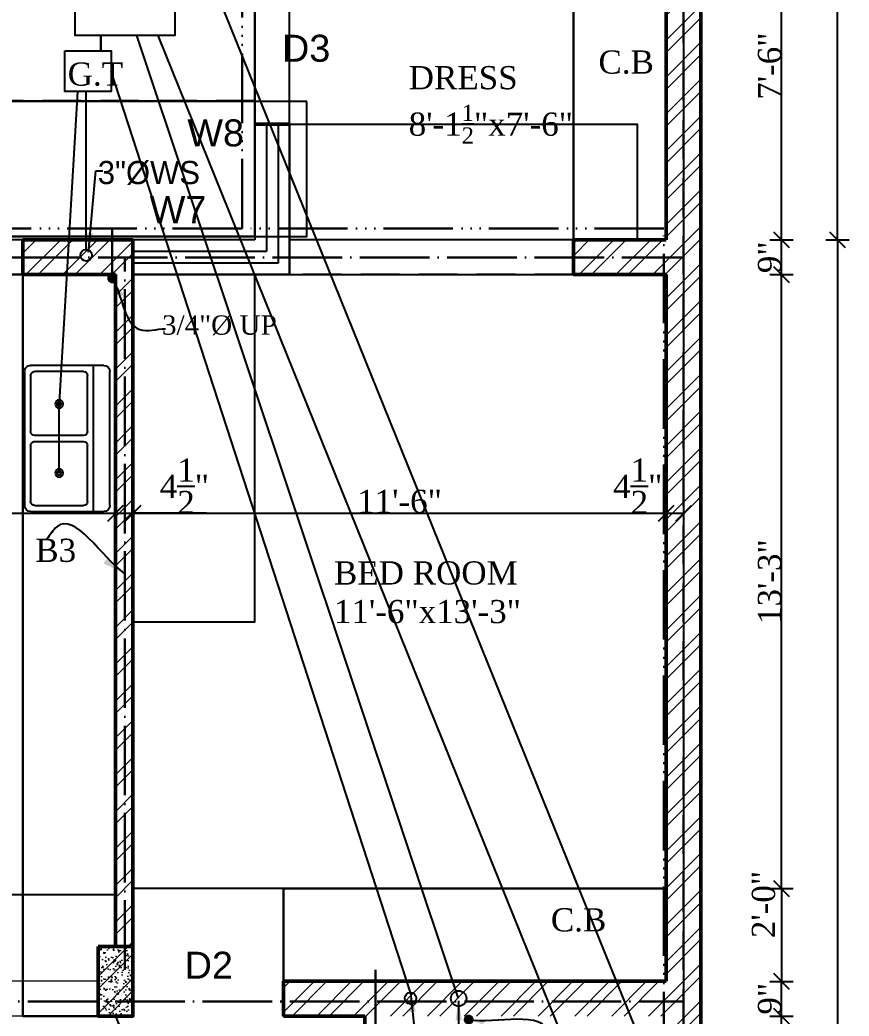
# Model space of a CAD drawing. Header units: feet. Extents: x 37458 to 42412, y -3338 to -325.
# Drawn here: x 37883.1 to 38097.7, y -787.1 to -529.1 of the extents above; entities that cross this region are included whole.
import ezdxf

# ---------------------------------------------------------------- set-up
doc = ezdxf.new("R2010")
doc.units = ezdxf.units.FT
doc.header["$MEASUREMENT"] = 0
doc.header["$PDMODE"] = 35
doc.header["$PDSIZE"] = 8
for name, pattern in [('ACAD_ISO04W100', [30, 24, -3, 0, -3]), ('ACAD_ISO06W100', [36, 24, -3, 0, -3, 0, -3, 0, -3]), ('DASHED2', [0.375, 0.25, -0.125])]:
    doc.linetypes.add(name, pattern=pattern)
doc.layers.get('Defpoints').update_dxf_attribs({"color": 52})
for name, color, linetype, lineweight in [('BEAM', 6, 'ACAD_ISO04W100', 30), ('col', 13, 'Continuous', 50), ('col tex', 13, 'Continuous', 25), ('COL.', 44, 'Continuous', 50), ('dimensiom', 35, 'Continuous', 25), ('fresh water', 171, 'ACAD_ISO06W100', 30), ('HAT', 8, 'Continuous', 13), ('HATCH', 254, 'Continuous', 13), ('joinery', 161, 'Continuous', 25), ('PROJECTION', 21, 'DASHED2', 25), ('section', 31, 'Continuous', 30), ('Sewer', 30, 'Continuous', 25), ('TEXT', 7, 'Continuous', 30), ('wall', 1, 'Continuous', 50), ('WIN', 141, 'Continuous', 25)]:
    doc.layers.add(name, color=color, linetype=linetype, lineweight=lineweight)
for name, color, linetype, plot in [('BLK_1_FLR_0_BLT_UP_AREA', 25, 'Continuous', False), ('BLK_1_FLR_0_KITCHEN', 1, 'Continuous', False), ('BLK_1_FLR_0_REGULAR_ROOM_2', 1, 'Continuous', False)]:
    doc.layers.add(name, color=color, linetype=linetype, plot=plot)
for name, color, linetype in [('BLK_1_FLR_0_CARPET_AREA', 25, 'Continuous'), ('BLK_1_FLR_0_CHAJJA', 7, 'Continuous'), ('BLK_1_FLR_0_ROOM_2_LIGHT_VENTILATION_2', 7, 'Continuous'), ('WOOD', 32, 'Continuous')]:
    doc.layers.add(name, color=color, linetype=linetype)
doc.styles.add("4''", font='romai___.ttf', dxfattribs={"height": 7})
doc.styles.get("Standard").update_dxf_attribs({"font": 'times.ttf', "height": 6})
doc.dimstyles.new('arrow', dxfattribs={"dimtxt": 6, "dimasz": 4, "dimexe": 3, "dimexo": 6, "dimgap": 0, "dimtad": 1, "dimzin": 3, "dimdsep": 46, "dimlunit": 4, "dimtxsty": 'Standard', "dimblk": 'OBLIQUE', "dimcen": 12, "dimclrd": 7, "dimclre": 256, "dimclrt": 7, "dimadec": 0, "dimazin": 0, "dimtfac": 1, "dimtofl": 0, "dimtmove": 0, "dimatfit": 3, "dimfxl": 3, "dimfxlon": 1, "dimtolj": 1, "dimtzin": 0, "dimlwd": -1, "dimlwe": -1, "dimarcsym": 0})
doc.dimstyles.new('DIM PLAN', dxfattribs={"dimtxt": 6, "dimasz": 2, "dimexe": 3, "dimexo": 15, "dimgap": 0, "dimtad": 0, "dimzin": 3, "dimdsep": 46, "dimlunit": 4, "dimtxsty": 'Standard', "dimcen": 12, "dimclrd": 256, "dimclre": 256, "dimclrt": 256, "dimadec": 0, "dimazin": 0, "dimtfac": 1, "dimtofl": 0, "dimtmove": 0, "dimatfit": 3, "dimfxl": 3, "dimfxlon": 1, "dimtolj": 1, "dimtzin": 0, "dimlwd": -1, "dimlwe": -1, "dimarcsym": 0})

# ---------------------------------------------------------------- blocks, each defined once
blk = doc.blocks.new('_Oblique')
at = {"layer": 'dimensiom', "color": 0, "lineweight": -2}
blk.add_line((-0.5, -0.5), (0.5, 0.5), dxfattribs=at)
blk = doc.blocks.new('*D33')
at = {"layer": 'Defpoints', "color": 0, "ltscale": 0.75, "transparency": 16777216}
for p in [(38050.32, -586.09), (38050.32, -1192.09), (38094.69, -1192.09)]:
    blk.add_point(p, dxfattribs=at)
at = {"layer": 'dimensiom', "ltscale": 0.75, "transparency": 16777216}
for p, q in [((38091.69, -586.09), (38097.69, -586.09)), ((38091.69, -1192.09), (38097.69, -1192.09))]:
    blk.add_line(p, q, dxfattribs=at)
at = {"layer": 'dimensiom', "color": 7, "ltscale": 0.75, "transparency": 16777216}
blk.add_line((38094.69, -586.09), (38094.69, -1192.09), dxfattribs=at)
at = {"layer": 'dimensiom', "color": 7, "ltscale": 0.75, "transparency": 16777216, "xscale": 4, "yscale": 4, "zscale": 4}
for p, rotation in [((38094.69, -586.09), 90), ((38094.69, -1192.09), 270)]:
    blk.add_blockref('_Oblique', p, dxfattribs=dict(at, rotation=rotation))
at = {"layer": 'dimensiom', "color": 7, "ltscale": 0.75, "transparency": 16777216, "insert": (38091.64, -889.09), "char_height": 6, "attachment_point": 5, "rotation": 90}
blk.add_mtext('\\A1;50\'-6"', dxfattribs=at)
blk = doc.blocks.new('*D45')
at = {"layer": 'Defpoints', "color": 0, "ltscale": 0.75, "transparency": 16777216}
for p in [(38050.32, -391.09), (38094.69, -391.09), (38050.32, -586.09)]:
    blk.add_point(p, dxfattribs=at)
at = {"layer": 'dimensiom', "ltscale": 0.75, "transparency": 16777216}
for p, q in [((38091.69, -391.09), (38097.69, -391.09)), ((38091.69, -586.09), (38097.69, -586.09))]:
    blk.add_line(p, q, dxfattribs=at)
at = {"layer": 'dimensiom', "color": 7, "ltscale": 0.75, "transparency": 16777216}
blk.add_line((38094.69, -586.09), (38094.69, -391.09), dxfattribs=at)
at = {"layer": 'dimensiom', "color": 7, "ltscale": 0.75, "transparency": 16777216, "xscale": 4, "yscale": 4, "zscale": 4}
for p, rotation in [((38094.69, -391.09), 90), ((38094.69, -586.09), 270)]:
    blk.add_blockref('_Oblique', p, dxfattribs=dict(at, rotation=rotation))
at = {"layer": 'dimensiom', "color": 7, "ltscale": 0.75, "transparency": 16777216, "insert": (38091.64, -488.59), "char_height": 6, "attachment_point": 5, "rotation": 90}
blk.add_mtext('\\A1;16\'-3"', dxfattribs=at)
blk = doc.blocks.new('*D63')
at = {"layer": 'Defpoints', "color": 0, "ltscale": 0.75, "transparency": 16777216}
for p in [(37799.82, -648.34), (37907.82, -654.44), (37907.82, -656.89)]:
    blk.add_point(p, dxfattribs=at)
at = {"layer": 'dimensiom', "ltscale": 0.75, "transparency": 16777216}
for p, q in [((37799.82, -654.34), (37799.82, -659.89)), ((37907.82, -656.89), (37907.82, -659.89))]:
    blk.add_line(p, q, dxfattribs=at)
at = {"layer": 'dimensiom', "color": 7, "ltscale": 0.75, "transparency": 16777216}
blk.add_line((37799.82, -656.89), (37907.82, -656.89), dxfattribs=at)
at = {"layer": 'dimensiom', "color": 7, "ltscale": 0.75, "transparency": 16777216, "xscale": 4, "yscale": 4, "zscale": 4, "rotation": 180}
blk.add_blockref('_Oblique', (37799.82, -656.89), dxfattribs=at)
at = {"layer": 'dimensiom', "color": 7, "ltscale": 0.75, "transparency": 16777216, "xscale": 4, "yscale": 4, "zscale": 4}
blk.add_blockref('_Oblique', (37907.82, -656.89), dxfattribs=at)
at = {"layer": 'dimensiom', "color": 7, "ltscale": 0.75, "transparency": 16777216, "insert": (37845.77, -653.83), "char_height": 6, "attachment_point": 5}
blk.add_mtext('\\A1;9\'-0"', dxfattribs=at)
blk = doc.blocks.new('*D64')
at = {"layer": 'Defpoints', "color": 0, "ltscale": 0.75, "transparency": 16777216}
for p in [(37912.32, -586.09), (37907.82, -654.44), (37912.32, -656.89)]:
    blk.add_point(p, dxfattribs=at)
at = {"layer": 'dimensiom', "ltscale": 0.75, "transparency": 16777216}
for p, q in [((37912.32, -653.89), (37912.32, -659.89)), ((37907.82, -656.89), (37907.82, -659.89))]:
    blk.add_line(p, q, dxfattribs=at)
at = {"layer": 'dimensiom', "color": 7, "ltscale": 0.75, "transparency": 16777216}
for p in [(37907.82, -656.89), (37931.38, -656.89)]:
    blk.add_line(p, (37912.32, -656.89), dxfattribs=at)
at = {"layer": 'dimensiom', "color": 7, "ltscale": 0.75, "transparency": 16777216, "xscale": 4, "yscale": 4, "zscale": 4, "rotation": 180}
blk.add_blockref('_Oblique', (37907.82, -656.89), dxfattribs=at)
at = {"layer": 'dimensiom', "color": 7, "ltscale": 0.75, "transparency": 16777216, "xscale": 4, "yscale": 4, "zscale": 4}
blk.add_blockref('_Oblique', (37912.32, -656.89), dxfattribs=at)
at = {"layer": 'dimensiom', "color": 7, "ltscale": 0.75, "transparency": 16777216, "insert": (37925.63, -649.9), "char_height": 6, "attachment_point": 5}
blk.add_mtext('\\A1;4{\\H1x;\\S1/2;}"', dxfattribs=at)
blk = doc.blocks.new('*D65')
at = {"layer": 'Defpoints', "color": 0, "ltscale": 0.75, "transparency": 16777216}
for p in [(37912.32, -586.09), (38050.32, -595.09), (38050.32, -656.89)]:
    blk.add_point(p, dxfattribs=at)
at = {"layer": 'dimensiom', "ltscale": 0.75, "transparency": 16777216}
for p, q in [((37912.32, -653.89), (37912.32, -659.89)), ((38050.32, -653.89), (38050.32, -659.89))]:
    blk.add_line(p, q, dxfattribs=at)
at = {"layer": 'dimensiom', "color": 7, "ltscale": 0.75, "transparency": 16777216}
blk.add_line((37912.32, -656.89), (38050.32, -656.89), dxfattribs=at)
at = {"layer": 'dimensiom', "color": 7, "ltscale": 0.75, "transparency": 16777216, "xscale": 4, "yscale": 4, "zscale": 4, "rotation": 180}
blk.add_blockref('_Oblique', (37912.32, -656.89), dxfattribs=at)
at = {"layer": 'dimensiom', "color": 7, "ltscale": 0.75, "transparency": 16777216, "xscale": 4, "yscale": 4, "zscale": 4}
blk.add_blockref('_Oblique', (38050.32, -656.89), dxfattribs=at)
at = {"layer": 'dimensiom', "color": 7, "ltscale": 0.75, "transparency": 16777216, "insert": (37981.32, -653.84), "char_height": 6, "attachment_point": 5}
blk.add_mtext('\\A1;11\'-6"', dxfattribs=at)
blk = doc.blocks.new('*D66')
at = {"layer": 'Defpoints', "color": 0, "ltscale": 0.75, "transparency": 16777216}
for p in [(38050.32, -595.09), (38054.87, -595.09), (38054.87, -656.89)]:
    blk.add_point(p, dxfattribs=at)
at = {"layer": 'dimensiom', "ltscale": 0.75, "transparency": 16777216}
for p, q in [((38050.32, -653.89), (38050.32, -659.89)), ((38054.87, -653.89), (38054.87, -659.89))]:
    blk.add_line(p, q, dxfattribs=at)
at = {"layer": 'dimensiom', "color": 7, "ltscale": 0.75, "transparency": 16777216}
blk.add_line((38050.32, -656.89), (38054.87, -656.89), dxfattribs=at)
at = {"layer": 'dimensiom', "color": 7, "ltscale": 0.75, "transparency": 16777216, "xscale": 4, "yscale": 4, "zscale": 4, "rotation": 180}
blk.add_blockref('_Oblique', (38050.32, -656.89), dxfattribs=at)
at = {"layer": 'dimensiom', "color": 7, "ltscale": 0.75, "transparency": 16777216, "xscale": 4, "yscale": 4, "zscale": 4}
blk.add_blockref('_Oblique', (38054.87, -656.89), dxfattribs=at)
at = {"layer": 'dimensiom', "color": 7, "ltscale": 0.75, "transparency": 16777216, "insert": (38042.99, -649.9), "char_height": 6, "attachment_point": 5}
blk.add_mtext('\\A1;4{\\H1x;\\S1/2;}"', dxfattribs=at)
blk = doc.blocks.new('*D94')
at = {"layer": 'Defpoints', "color": 0, "ltscale": 0.75, "transparency": 16777216}
for p in [(38050.32, -787.09), (38080.19, -787.09), (38050.32, -901.08)]:
    blk.add_point(p, dxfattribs=at)
at = {"layer": 'dimensiom', "ltscale": 0.75, "transparency": 16777216}
for p, q in [((38077.19, -787.09), (38083.19, -787.09)), ((38077.19, -901.08), (38083.19, -901.08))]:
    blk.add_line(p, q, dxfattribs=at)
at = {"layer": 'dimensiom', "color": 7, "ltscale": 0.75, "transparency": 16777216}
blk.add_line((38080.19, -901.08), (38080.19, -787.09), dxfattribs=at)
at = {"layer": 'dimensiom', "color": 7, "ltscale": 0.75, "transparency": 16777216, "xscale": 4, "yscale": 4, "zscale": 4}
for p, rotation in [((38080.19, -787.09), 90), ((38080.19, -901.08), 270)]:
    blk.add_blockref('_Oblique', p, dxfattribs=dict(at, rotation=rotation))
at = {"layer": 'dimensiom', "color": 7, "ltscale": 0.75, "transparency": 16777216, "insert": (38077.13, -844.08), "char_height": 6, "attachment_point": 5, "rotation": 90}
blk.add_mtext('\\A1;9\'-6"', dxfattribs=at)
blk = doc.blocks.new('*D95')
at = {"layer": 'Defpoints', "color": 0, "ltscale": 0.75, "transparency": 16777216}
for p in [(38050.32, -778.09), (38080.19, -778.09), (38050.32, -787.09)]:
    blk.add_point(p, dxfattribs=at)
at = {"layer": 'dimensiom', "ltscale": 0.75, "transparency": 16777216}
for p, q in [((38077.19, -778.09), (38083.19, -778.09)), ((38077.19, -787.09), (38083.19, -787.09))]:
    blk.add_line(p, q, dxfattribs=at)
at = {"layer": 'dimensiom', "color": 7, "ltscale": 0.75, "transparency": 16777216}
blk.add_line((38080.19, -787.09), (38080.19, -778.09), dxfattribs=at)
at = {"layer": 'dimensiom', "color": 7, "ltscale": 0.75, "transparency": 16777216, "xscale": 4, "yscale": 4, "zscale": 4}
for p, rotation in [((38080.19, -778.09), 90), ((38080.19, -787.09), 270)]:
    blk.add_blockref('_Oblique', p, dxfattribs=dict(at, rotation=rotation))
at = {"layer": 'dimensiom', "color": 7, "ltscale": 0.75, "transparency": 16777216, "insert": (38077.13, -782.59), "char_height": 6, "attachment_point": 5, "rotation": 90}
blk.add_mtext('\\A1;9"', dxfattribs=at)
blk = doc.blocks.new('*D96')
at = {"layer": 'Defpoints', "color": 0, "ltscale": 0.75, "transparency": 16777216}
for p in [(38050.32, -595.09), (38080.19, -595.09), (38050.32, -754.09)]:
    blk.add_point(p, dxfattribs=at)
at = {"layer": 'dimensiom', "ltscale": 0.75, "transparency": 16777216}
for p, q in [((38077.19, -595.09), (38083.19, -595.09)), ((38077.19, -754.09), (38083.19, -754.09))]:
    blk.add_line(p, q, dxfattribs=at)
at = {"layer": 'dimensiom', "color": 7, "ltscale": 0.75, "transparency": 16777216}
blk.add_line((38080.19, -754.09), (38080.19, -595.09), dxfattribs=at)
at = {"layer": 'dimensiom', "color": 7, "ltscale": 0.75, "transparency": 16777216, "xscale": 4, "yscale": 4, "zscale": 4}
for p, rotation in [((38080.19, -595.09), 90), ((38080.19, -754.09), 270)]:
    blk.add_blockref('_Oblique', p, dxfattribs=dict(at, rotation=rotation))
at = {"layer": 'dimensiom', "color": 7, "ltscale": 0.75, "transparency": 16777216, "insert": (38077.13, -674.59), "char_height": 6, "attachment_point": 5, "rotation": 90}
blk.add_mtext('\\A1;13\'-3"', dxfattribs=at)
blk = doc.blocks.new('*D97')
at = {"layer": 'Defpoints', "color": 0, "ltscale": 0.75, "transparency": 16777216}
for p in [(38050.32, -586.09), (38080.19, -586.09), (38050.32, -595.09)]:
    blk.add_point(p, dxfattribs=at)
at = {"layer": 'dimensiom', "ltscale": 0.75, "transparency": 16777216}
for p, q in [((38077.19, -586.09), (38083.19, -586.09)), ((38077.19, -595.09), (38083.19, -595.09))]:
    blk.add_line(p, q, dxfattribs=at)
at = {"layer": 'dimensiom', "color": 7, "ltscale": 0.75, "transparency": 16777216}
blk.add_line((38080.19, -595.09), (38080.19, -586.09), dxfattribs=at)
at = {"layer": 'dimensiom', "color": 7, "ltscale": 0.75, "transparency": 16777216, "xscale": 4, "yscale": 4, "zscale": 4}
for p, rotation in [((38080.19, -586.09), 90), ((38080.19, -595.09), 270)]:
    blk.add_blockref('_Oblique', p, dxfattribs=dict(at, rotation=rotation))
at = {"layer": 'dimensiom', "color": 7, "ltscale": 0.75, "transparency": 16777216, "insert": (38077.13, -590.59), "char_height": 6, "attachment_point": 5, "rotation": 90}
blk.add_mtext('\\A1;9"', dxfattribs=at)
blk = doc.blocks.new('*D98')
at = {"layer": 'Defpoints', "color": 0, "ltscale": 0.75, "transparency": 16777216}
for p in [(38050.32, -496.09), (38080.19, -496.09), (38050.32, -586.09)]:
    blk.add_point(p, dxfattribs=at)
at = {"layer": 'dimensiom', "ltscale": 0.75, "transparency": 16777216}
for p, q in [((38077.19, -496.09), (38083.19, -496.09)), ((38077.19, -586.09), (38083.19, -586.09))]:
    blk.add_line(p, q, dxfattribs=at)
at = {"layer": 'dimensiom', "color": 7, "ltscale": 0.75, "transparency": 16777216}
blk.add_line((38080.19, -586.09), (38080.19, -496.09), dxfattribs=at)
at = {"layer": 'dimensiom', "color": 7, "ltscale": 0.75, "transparency": 16777216, "xscale": 4, "yscale": 4, "zscale": 4}
for p, rotation in [((38080.19, -496.09), 90), ((38080.19, -586.09), 270)]:
    blk.add_blockref('_Oblique', p, dxfattribs=dict(at, rotation=rotation))
at = {"layer": 'dimensiom', "color": 7, "ltscale": 0.75, "transparency": 16777216, "insert": (38077.13, -541.09), "char_height": 6, "attachment_point": 5, "rotation": 90}
blk.add_mtext('\\A1;7\'-6"', dxfattribs=at)
blk = doc.blocks.new('*D120')
at = {"layer": 'Defpoints', "color": 0, "ltscale": 0.75, "transparency": 16777216}
for p in [(38050.32, -754.09), (38050.32, -778.09), (38080.19, -778.09)]:
    blk.add_point(p, dxfattribs=at)
at = {"layer": 'dimensiom', "ltscale": 0.75, "transparency": 16777216}
for p, q in [((38077.19, -754.09), (38083.19, -754.09)), ((38077.19, -778.09), (38083.19, -778.09))]:
    blk.add_line(p, q, dxfattribs=at)
at = {"layer": 'dimensiom', "color": 7, "ltscale": 0.75, "transparency": 16777216}
blk.add_line((38080.19, -754.09), (38080.19, -778.09), dxfattribs=at)
at = {"layer": 'dimensiom', "color": 7, "ltscale": 0.75, "transparency": 16777216, "xscale": 4, "yscale": 4, "zscale": 4}
for p, rotation in [((38080.19, -754.09), 90), ((38080.19, -778.09), 270)]:
    blk.add_blockref('_Oblique', p, dxfattribs=dict(at, rotation=rotation))
at = {"layer": 'dimensiom', "color": 7, "ltscale": 0.75, "transparency": 16777216, "insert": (38075.56, -758.19), "char_height": 6, "attachment_point": 5, "rotation": 90}
blk.add_mtext('\\A1;2\'-0"', dxfattribs=at)
blk = doc.blocks.new('Sink-double - 36 in top')
at = {"layer": 'Sewer'}
for p, q in [((-18, -4), (18, -4)), ((-0.75, -18.5), (-0.75, -6.5)), ((0.75, -6.5), (0.75, -18.5))]:
    blk.add_line(p, q, dxfattribs=at)
for points in [[(-16.5, 0), (16.5, 0)], [(-18, -19.5), (-18, -1.5)], [(18, -1.5), (18, -19.5)], [(-16.5, -18.5), (-16.5, -6.5)], [(-15.5, -5.5), (-1.75, -5.5)], [(1.75, -5.5), (15.5, -5.5)], [(16.5, -6.5), (16.5, -18.5)], [(-1.75, -19.5), (-15.5, -19.5)], [(15.5, -19.5), (1.75, -19.5)], [(16.5, -21), (-16.5, -21)]]:
    blk.add_lwpolyline(points, dxfattribs=at)
for centre, radius in [((-8.5, -12.5), 1), ((-8.5, -12.5), 0.5), ((8.5, -12.5), 1), ((8.5, -12.5), 0.5)]:
    blk.add_circle(centre, radius, dxfattribs=at)
for centre, radius, start, end in [((-16.5, -1.5), 1.5, 90, 180), ((16.5, -1.5), 1.5, 0, 90), ((-15.5, -6.5), 1, 90, 180), ((-1.75, -6.5), 1, 0, 90), ((1.75, -6.5), 1, 90, 180), ((15.5, -6.5), 1, 0, 90), ((-16.5, -19.5), 1.5, 180, 270), ((-15.5, -18.5), 1, 180, 270), ((-1.75, -18.5), 1, 270, 0), ((1.75, -18.5), 1, 180, 270), ((15.5, -18.5), 1, 270, 0), ((16.5, -19.5), 1.5, 270, 0)]:
    blk.add_arc(centre, radius, start, end, dxfattribs=at)
blk = doc.blocks.new('C1')
at = {"layer": 'HATCH', "ltscale": 0.75}
h = blk.add_hatch(dxfattribs=at)
h.set_pattern_fill('AR-CONC,_O', color=256, scale=0.5)
h.set_pattern_definition([(50, (0, 0), (3.5863009, -0.31376067), [0.375, -4.125]), (355, (0, 0), (-0.69375667, 3.76096067), [0.3, -3.3]), (100.4514, (0.299, -0.026), (2.8925469, 3.4471977), [0.31870095, -3.50571056]), (46.1842, (0, 1), (5.33620524, -0.8275951), [0.5625, -6.1875]), (96.6356, (0.4447, 0.931), (4.6733135, 4.87058935), [0.4780514, -5.258565]), (351.1842, (0, 1), (4.6733097, 4.870593), [0.45, -4.95]), (21, (0.5, 0.75), (2.98453526, -2.01309445), [0.375, -4.125]), (326, (0.5, 0.75), (1.21657666, 3.62575023), [0.3, -3.3]), (71.4514, (0.7487, 0.5822), (4.20111314, 1.6126525), [0.31870095, -3.50571056]), (37.5, (0, 0), (0.060799277, 1.66446927), [0, -3.26, 0, -3.35, 0, -3.3125]), (7.5, (0, 0), (1.31534769, 1.97205856), [0, -1.91, 0, -3.185, 0, -1.2625]), (327.5, (-1.115, 0), (2.66911218, -0.11277436), [0, -1.25, 0, -3.9, 0, -5.175]), (317.5, (-1.615, 0), (2.91593085, 0.50052491), [0, -1.625, 0, -2.59, 0, -3.675])])
h.paths.add_polyline_path([(33015.65, -785.19), (33033.65, -785.19), (33033.65, -776.19), (33015.65, -776.19)])
at = {"layer": 'COL.', "ltscale": 0.75}
blk.add_lwpolyline([(33015.65, -785.19), (33033.65, -785.19), (33033.65, -776.19), (33015.65, -776.19)], close=True, dxfattribs=at)

msp = doc.modelspace()

# ---------------------------------------------------------------- hatches: boundary and pattern name
at = {"layer": 'fresh water', "ltscale": 0.5}
h = msp.add_hatch(dxfattribs=at)
h.set_pattern_fill('ANSI31', color=256, style=0)
h.set_pattern_definition([(45, (-22893.05406, -10808.54865), (-0.08838834765, 0.08838834765), [])])
h.paths.add_polyline_path([(37907.9459, -596.0486, 1), (37905.9459, -596.0486, 1)])
h = msp.add_hatch(dxfattribs=at)
h.set_pattern_fill('ANSI31', color=256, style=0)
h.set_pattern_definition([(45, (-22800.77583, -11000.5059), (-0.08838834765, 0.08838834765), [])])
h.paths.add_polyline_path([(38000.2242, -788.0059, 1), (37998.2242, -788.0059, 1)])
at = {"layer": 'HATCH', "ltscale": 0.75}
h = msp.add_hatch(dxfattribs=at)
h.set_pattern_fill('ANSI32', color=256, scale=18, style=0)
h.paths.add_polyline_path([(38059.3153, -386.5861), (37943.8703, -386.5861), (37943.8703, -413.612), (37952.8703, -413.612), (37952.8703, -395.5861), (38050.3153, -395.5861), (38050.3153, -491.5861), (38026.3153, -491.5861), (38026.3153, -496.0861), (38050.3153, -496.0861), (38050.3153, -586.0861), (38026.3153, -586.0861), (38026.3153, -595.0861), (38050.3153, -595.0861), (38050.3153, -778.0861), (37951.3153, -778.0861), (37951.3153, -787.0861), (37972.3153, -787.0861), (37972.3153, -878.5802), (37972.3153, -881.5861), (37981.3153, -881.5861), (37981.3153, -869.5802), (37976.8153, -869.5802), (37976.8153, -787.0861), (38050.3153, -787.0861), (38050.3153, -901.0802), (38024.8153, -901.0802), (38024.8153, -905.5802), (38050.3153, -905.5802), (38050.3153, -991.0861), (38050.3153, -1000.0861), (38050.3153, -1183.0861), (38032.3153, -1183.0861), (38032.3153, -1192.0861), (38050.3153, -1192.0861), (38050.3153, -1210.0861), (38059.3153, -1210.0861)])
h = msp.add_hatch(dxfattribs=at)
h.set_pattern_fill('ANSI32', color=256, scale=18, style=0)
h.paths.add_polyline_path([(37744.2671, -586.0861), (37724.8153, -586.0861), (37724.8153, -719.5861), (37729.3153, -719.5861), (37729.3153, -595.0861), (37744.2671, -595.0861)], flags=17)
h.paths.add_polyline_path([(37912.3153, -586.0861), (37883.8153, -586.0861), (37883.8153, -595.0861), (37907.8153, -595.0861), (37907.8153, -769.0861), (37903.3153, -769.0861), (37903.3153, -787.0861), (37912.3153, -787.0861)])
h.paths.add_polyline_path([(37751.9219, -778.0861), (37747.4219, -778.0861), (37747.4219, -782.5861), (37746.2858, -782.5861), (37729.3153, -765.6155), (37729.3153, -755.5861), (37724.8153, -755.5861), (37724.8153, -767.4795), (37744.4219, -787.0861), (37751.9219, -787.0861)])
h.paths.add_polyline_path([(37754.9219, -755.5861), (37754.9219, -760.0861), (37819.3153, -760.0861), (37819.3153, -787.0861), (37823.8153, -787.0861), (37823.8153, -755.5861), (37799.8153, -755.5861), (37799.8153, -595.0861), (37807.3153, -595.0861), (37807.3153, -586.0861), (37780.2261, -586.0861), (37780.2261, -595.0861), (37795.3153, -595.0861), (37795.3153, -703.0861), (37759.3153, -703.0861), (37759.3153, -707.5861), (37795.3153, -707.5861), (37795.3153, -755.5861)])

# ---------------------------------------------------------------- linework, layer by layer
at = {"layer": 'BEAM', "ltscale": 0.75}
for p, q in [((37586.8703, -590.6769), (38054.8703, -590.6769)), ((37910.2306, -775.0861), (37910.2306, -590.6769)), ((37975.0921, -994.0861), (37975.0921, -775.0861)), ((37591.3153, -783.3103), (38054.8703, -783.3103))]:
    msp.add_line(p, q, dxfattribs=at)
at = {"layer": 'BLK_1_FLR_0_BLT_UP_AREA', "color": 25, "ltscale": 0.75}
msp.add_lwpolyline([(37943.8603, -391.0902), (38054.8703, -391.0902), (38054.8703, -1192.0902), (37586.8703, -1191.9565), (37586.8703, -585.0902), (37943.8603, -585.0902)], close=True, dxfattribs=at)
at = {"layer": 'BLK_1_FLR_0_CARPET_AREA', "color": 25, "ltscale": 0.75}
for points in [[(38026.3153, -496.0861), (38026.3153, -586.0861), (38026.3153, -586.0861), (38026.3153, -595.0861), (38050.3153, -595.0861), (38050.3153, -754.0861), (37951.3153, -754.0861), (37951.3153, -787.0861), (37972.3153, -787.0861), (37972.3153, -1000.0861)], [(37847.8153, -595.0861), (37883.8153, -595.0861), (37883.8153, -787.0861), (37912.3153, -787.0861), (37912.3153, -595.0861), (37952.8703, -595.0861), (37952.8703, -556.0861), (37952.8703, -520.0861)]]:
    msp.add_lwpolyline(points, dxfattribs=at)
at = {"layer": 'BLK_1_FLR_0_CHAJJA'}
msp.add_lwpolyline([(37957.3253, -550.2486), (37627.3166, -550.2486), (37627.3166, -585.2486), (37957.3253, -585.2486)], close=True, dxfattribs=at)
at = {"layer": 'BLK_1_FLR_0_KITCHEN', "color": 1, "ltscale": 0.75}
msp.add_lwpolyline([(37799.8153, -755.5861), (37907.8153, -755.5861), (37907.8153, -595.0861), (37799.8153, -595.0861)], close=True, dxfattribs=at)
at = {"layer": 'BLK_1_FLR_0_REGULAR_ROOM_2', "color": 1}
msp.add_lwpolyline([(38050.3153, -754.0861), (37912.3153, -754.0861), (37912.3153, -595.0861), (38050.3153, -595.0861)], close=True, dxfattribs=at)
at = {"layer": 'BLK_1_FLR_0_ROOM_2_LIGHT_VENTILATION_2', "color": 114, "true_color": 0x139b48}
for points in [[(37952.8703, -556.0861), (38042.8703, -556.0861), (38042.8703, -586.0861), (37952.8703, -586.0861)], [(37912.3153, -595.0861), (37943.8153, -595.0861), (37943.8153, -685.0861), (37912.3153, -685.0861)]]:
    msp.add_lwpolyline(points, close=True, dxfattribs=at)
at = {"layer": 'fresh water', "ltscale": 0.75}
for p, q in [((37940.5882, -583.1411), (37940.5882, -397.4708)), ((37940.5882, -583.1411), (37734.5494, -583.1411)), ((37906.9052, -595.9615), (37906.9052, -583.1411))]:
    msp.add_line(p, q, dxfattribs=at)
msp.add_lwpolyline([(38041.9663, -880.6896), (38049.7578, -880.6896), (38049.7578, -583.1411), (37940.5882, -583.1411)], dxfattribs=at)
at = {"layer": 'fresh water', "ltscale": 0.5}
for centre in [(37906.9459, -596.0486), (37999.2242, -788.0059)]:
    msp.add_circle(centre, 1, dxfattribs=at)
at = {"layer": 'HAT', "ltscale": 0.75}
for p, q in [((37903.3153, -778.0861), (37823.8153, -778.0861)), ((37903.3153, -787.0861), (37823.8153, -787.0861))]:
    msp.add_line(p, q, dxfattribs=at)
at = {"layer": 'PROJECTION', "ltscale": 40}
for p, q in [((38054.8703, -1210.0861), (38054.8703, -363.1474)), ((37627.3703, -550.0861), (37943.8703, -550.0861)), ((37943.8703, -550.0861), (37684.1353, -550.0861)), ((38026.3153, -586.0861), (37952.8703, -586.0861)), ((38026.3153, -595.0861), (37952.8703, -595.0861))]:
    msp.add_line(p, q, dxfattribs=at)
at = {"layer": 'section', "ltscale": 0.75}
msp.add_line((37903.9687, -537.1605), (37903.9687, -533.1529), dxfattribs=at)
at = {"layer": 'Sewer', "ltscale": 0.75}
for p, q in [((37933.3291, -520.6491), (38042.2929, -790.2467)), ((37996.6207, -782.5354), (37913.2896, -533.1529)), ((38040.8653, -835.4286), (37918.8379, -533.1529)), ((37984.1625, -780.9881), (37906.6741, -542.4105)), ((37893.1956, -629.6416), (37898.0461, -547.6605)), ((37900.2049, -588.5656), (37900.2049, -547.6605)), ((37893.1956, -646.4723), (37893.1956, -629.6416))]:
    msp.add_line(p, q, dxfattribs=at)
for points in [[(37923.1125, -511.1529), (37923.1125, -533.1529), (37897.3327, -533.1529), (37897.3327, -511.1529)], [(37894.6741, -537.1605), (37906.6741, -537.1605), (37906.6741, -547.6605), (37894.6741, -547.6605)]]:
    msp.add_lwpolyline(points, close=True, dxfattribs=at)
for centre, radius in [((37900.2049, -590.0656), 1.5), ((37984.1625, -782.4881), 1.5), ((37996.6207, -782.5354), 2)]:
    msp.add_circle(centre, radius, dxfattribs=at)
at = {"layer": 'wall', "ltscale": 0.75}
for p, q in [((38059.3153, -1210.0861), (38059.3153, -386.5861)), ((38050.3153, -586.0861), (38050.3153, -496.0861)), ((37952.8703, -556.0861), (37943.8703, -556.0861)), ((37883.8153, -595.0861), (37883.8153, -586.0861)), ((37912.3153, -586.0861), (37883.8153, -586.0861)), ((37912.3153, -787.0861), (37912.3153, -586.0861)), ((38050.3153, -586.0861), (38026.3153, -586.0861)), ((38026.3153, -595.0861), (38026.3153, -586.0861)), ((37907.8153, -595.0861), (37883.8153, -595.0861)), ((37907.8153, -769.0861), (37907.8153, -595.0861)), ((38050.3153, -595.0861), (38026.3153, -595.0861)), ((38050.3153, -778.0861), (38050.3153, -595.0861)), ((37903.3153, -769.0861), (37907.8153, -769.0861)), ((37903.3153, -787.0861), (37903.3153, -769.0861)), ((37951.3153, -778.0861), (38050.3153, -778.0861)), ((37951.3153, -787.0861), (37951.3153, -778.0861)), ((37903.3153, -787.0861), (37912.3153, -787.0861)), ((37951.3153, -787.0861), (37972.3153, -787.0861)), ((37972.3153, -878.5802), (37972.3153, -787.0861))]:
    msp.add_line(p, q, dxfattribs=at)
at = {"layer": 'WIN', "ltscale": 0.75}
for p, q in [((38026.3153, -586.0861), (38026.3153, -496.0861)), ((37943.8703, -520.0861), (37943.8703, -586.0861)), ((37946.8703, -556.0861), (37946.8703, -589.0861)), ((37949.8703, -556.0861), (37949.8703, -592.0861)), ((37952.8703, -556.0861), (37952.8703, -595.0861)), ((37883.8153, -586.0861), (37807.3153, -586.0861)), ((37912.3153, -586.0861), (37907.8153, -586.0861)), ((37943.8703, -586.0861), (37912.3153, -586.0861)), ((37946.8703, -589.0861), (37912.3153, -589.0861)), ((37949.8703, -592.0861), (37912.3153, -592.0861)), ((37883.8153, -787.0861), (37883.8153, -595.0861)), ((37952.8703, -595.0861), (37912.3153, -595.0861)), ((37903.3153, -787.0861), (37883.8153, -787.0861))]:
    msp.add_line(p, q, dxfattribs=at)
at = {"layer": 'WOOD', "ltscale": 0.75}
for p, q in [((37951.3153, -754.0861), (38050.3153, -754.0861)), ((37951.3153, -778.0861), (37951.3153, -754.0861))]:
    msp.add_line(p, q, dxfattribs=at)

# ---------------------------------------------------------------- block references
at = {"layer": 'col', "rotation": 270}
msp.add_blockref('C1', (38688.5018, 32246.5634), dxfattribs=at)
at = {"layer": 'Sewer', "ltscale": 0.75, "xscale": -1.051921408565249, "yscale": 1.051921408565249, "zscale": 1.051921408567704, "rotation": 270}
msp.add_blockref('Sink-double - 36 in top', (37906.3446, -637.531), dxfattribs=at)

# ---------------------------------------------------------------- texts
at = {"layer": 'BEAM', "ltscale": 0.75, "insert": (37887.0349, -663.4642), "char_height": 6, "width": 24.426941, "attachment_point": 1}
msp.add_mtext('{\\fromantic|b0|i0|c2|p2;B3}', dxfattribs=at)
at = {"layer": 'fresh water', "ltscale": 0.75, "insert": (37919.8143, -605.6362), "char_height": 5, "width": 34.965431, "attachment_point": 1, "style": "4''"}
msp.add_mtext('{\\fRomantic|b0|i0|c2|p2;3/4"%%C UP}', dxfattribs=at)
at = {"layer": 'joinery', "lineweight": 25, "char_height": 7, "attachment_point": 1, "style": "4''"}
for s, insert, width in [('\\A1;{\\fArial|b0|i0|c0|p34;D3}', (37950.9013, -532.9659), 10.036161), ('\\A1;{\\fArial|b0|i0|c0|p34;W8}', (37926.3949, -554.8894), 32.979306), ('\\A1;{\\fArial|b0|i0|c0|p34;W7}', (37916.6506, -574.7598), 32.979306), ('\\A1;{\\fArial|b0|i0|c0|p34;D2}', (37925.6989, -770.4123), 10.036161)]:
    msp.add_mtext(s, dxfattribs=dict(at, insert=insert, width=width))
at = {"layer": 'Sewer', "ltscale": 0.75, "char_height": 6, "attachment_point": 1, "style": "4''"}
for s, insert, width in [('{\\fRomantic|b0|i0|c2|p2;G.T}', (37895.4174, -540.1464), 7.544379), ('3"%%CWS', (37903.1998, -565.6499), 24.997945)]:
    msp.add_mtext(s, dxfattribs=dict(at, insert=insert, width=width))
at = {"layer": 'TEXT', "ltscale": 0.75, "char_height": 8, "width": 15.686417, "attachment_point": 1}
for insert in [(38032.8103, -537.0317), (38020.4926, -759.1604)]:
    msp.add_mtext('\\A1;{\\H0.75x;C.B}', dxfattribs=dict(at, insert=insert))
at = {"layer": 'TEXT', "ltscale": 0.75, "char_height": 8, "attachment_point": 1}
for s, insert in [('\\A1;{\\H0.75x;DRESS\\P8\'-1\\H0.7x;\\S1/2;\\H1.4286x;"x7\'-6"}', (37983.6939, -541.0786)), ('\\A1;{\\H0.75x;BED ROOM\\P11\'-6"x13\'-3"}', (37964.3366, -669.3285))]:
    msp.add_mtext(s, dxfattribs=dict(at, insert=insert))

# ---------------------------------------------------------------- dimensions: what is measured, and where the dimension line sits
at = {"layer": 'dimensiom', "ltscale": 0.75}
for base, p1, p2, picture, middle in [((38094.6898, -391.0861), (38050.3153, -586.0861), (38050.3153, -391.0861), '*D45', (38091.6378, -488.5861)), ((38080.1858, -496.0861), (38050.3153, -586.0861), (38050.3153, -496.0861), '*D98', (38077.1252, -541.0861)), ((38094.6898, -1192.0861), (38050.3153, -586.0861), (38050.3153, -1192.0861), '*D33', (38091.6378, -889.0861)), ((38080.1858, -586.0861), (38050.3153, -595.0861), (38050.3153, -586.0861), '*D97', (38077.1252, -590.5861)), ((38080.1858, -595.0861), (38050.3153, -754.0861), (38050.3153, -595.0861), '*D96', (38077.1339, -674.5861)), ((38080.1858, -778.0861), (38050.3153, -787.0861), (38050.3153, -778.0861), '*D95', (38077.1252, -782.5861)), ((38080.1858, -787.0861), (38050.3153, -901.0802), (38050.3153, -787.0861), '*D94', (38077.1252, -844.0831))]:
    dim = msp.add_linear_dim(base=base, p1=p1, p2=p2, angle=90, dimstyle='arrow', override={"dimtmove": 1}, dxfattribs=at)
    dim.commit()
    dim.dimension.update_dxf_attribs({"geometry": picture, "text_midpoint": middle})
for base, p1, p2, picture, middle in [((37912.3153, -656.8902), (37907.8153, -654.4411), (37912.3153, -586.0861), '*D64', (37925.631, -656.8902)), ((38054.87027, -656.89015), (38050.31528, -595.08605), (38054.87027, -595.08605), '*D66', (38042.98648, -656.89015)), ((37907.8153, -656.8902), (37799.8153, -648.3361), (37907.8153, -654.4411), '*D63', (37845.7735, -656.8902))]:
    dim = msp.add_linear_dim(base=base, p1=p1, p2=p2, dimstyle='arrow', override={"dimtmove": 1}, dxfattribs=at)
    dim.commit()
    dim.dimension.update_dxf_attribs({"geometry": picture, "text_midpoint": middle, "dimtype": 160})
dim = msp.add_linear_dim(base=(38050.3153, -656.8902), p1=(37912.3153, -586.0861), p2=(38050.3153, -595.0861), dimstyle='arrow', override={"dimtmove": 1}, dxfattribs=at)
dim.commit()
dim.dimension.update_dxf_attribs({"geometry": '*D65', "text_midpoint": (37981.3153, -653.8382)})
dim = msp.add_linear_dim(base=(38080.1858, -778.0861), p1=(38050.3153, -754.0861), p2=(38050.3153, -778.0861), angle=90, dimstyle='arrow', override={"dimtmove": 1}, dxfattribs=at)
dim.commit()
dim.dimension.update_dxf_attribs({"geometry": '*D120', "text_midpoint": (38078.6099, -758.1929), "dimtype": 160})

# ---------------------------------------------------------------- leaders
at = {"layer": 'BEAM', "ltscale": 0.75, "path_type": 1}
msp.add_leader([(37910.1578, -672.4532), (37892.5793, -660.3799), (37890.0052, -663.5792)], dimstyle='DIM PLAN', override={"dimasz": 6, "dimfxl": 9}, dxfattribs=at)
at = {"layer": 'col tex', "ltscale": 0.75}
msp.add_leader([(37907.8153, -787.0861), (37914.2146, -802.9462), (37918.064, -802.9462)], dimstyle='arrow', override={"dimasz": 6, "dimtad": 0}, dxfattribs=at)
at = {"layer": 'fresh water', "ltscale": 0.75, "path_type": 1}
for points in [[(37907.427, -597.006), (37914.0883, -609.3375), (37920.7036, -609.1002)], [(37999.2242, -788.0059), (38019.6203, -791.5483), (38019.6298, -793.687)]]:
    msp.add_leader(points, dimstyle='arrow', override={"dimgap": 1, "dimtad": 0}, dxfattribs=at)
at = {"layer": 'Sewer', "ltscale": 0.75}
for points, override in [([(37900.8266, -589.2458), (37902.6613, -568.1685), (37904.496, -568.1741)], {"dimasz": 5, "dimtad": 0}), ([(37984.1625, -780.9881), (37986.8986, -807.2761), (37990.2943, -806.9351)], {"dimasz": 5, "dimtad": 0}), ([(37996.6207, -783.1506), (37996.6207, -797.8412)], {"dimasz": 5, "dimgap": 0, "dimtad": 0})]:
    msp.add_leader(points, dimstyle='arrow', override=override, dxfattribs=at)

doc.saveas('drawing.dxf')
